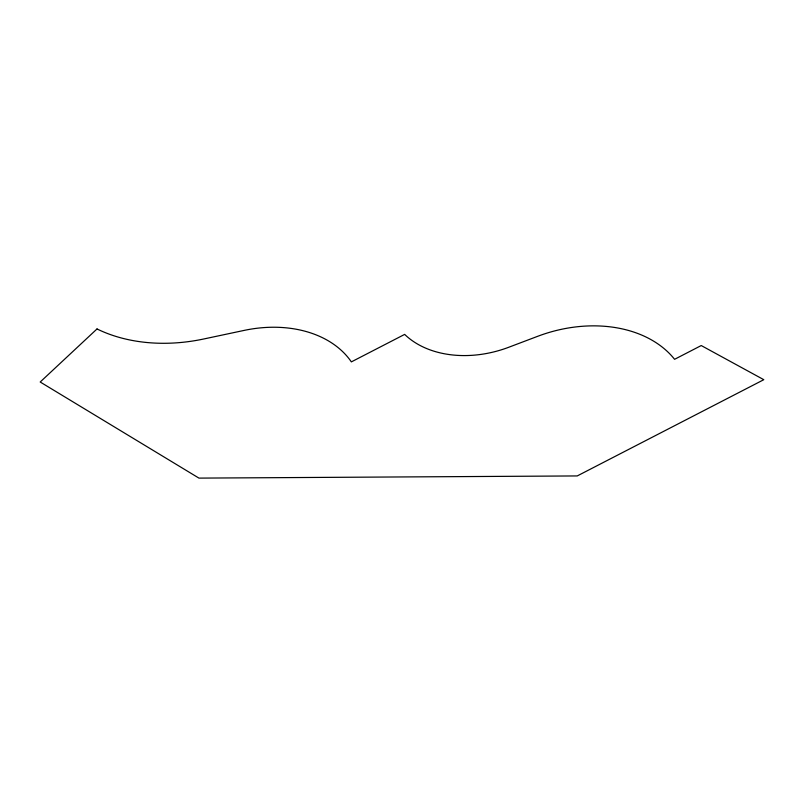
<?xml version="1.0" encoding="UTF-8"?>
<svg xmlns="http://www.w3.org/2000/svg" width="804" height="804" viewBox="0 0 804 804"><rect width="100%" height="100%" fill="white"/><g stroke="black" fill="none" stroke-linecap="round" stroke-linejoin="round"><path stroke-width="1.21" d="M97.013 328.947L40.2 382.011L198.94 478.109L577.232 475.938L763.8 379.689L701.239 345.549L674.586 359.308A120.148 88.159 -18.5 0 0 537.755 336.283L508.731 347.268A95.736 70.239 -18.5 0 1 404.663 334.394L351.358 361.89A111.032 81.465 -18.5 0 0 244.195 330.394L203.703 338.997A150.991 110.791 -18.5 0 1 97.013 328.947"/></g></svg>
